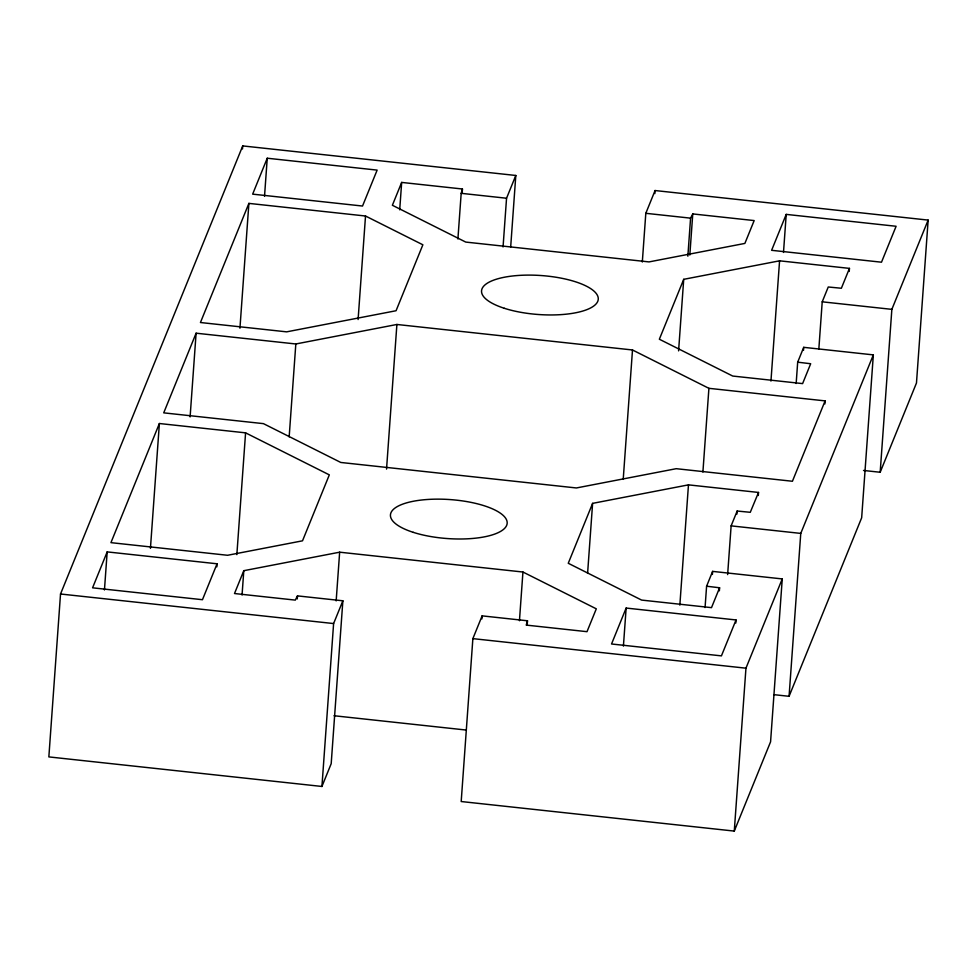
<?xml version="1.0" encoding="UTF-8"?>
<svg xmlns="http://www.w3.org/2000/svg" width="977" height="977" viewBox="0 0 977 977"><rect width="100%" height="100%" fill="white"/><g stroke="black" fill="none" stroke-linecap="round" stroke-linejoin="round"><path stroke-width="1.47" d="M510.678 247.022L515.807 175.469L242.723 145.915L60.525 594.004L48.85 756.906L321.934 786.461L331.191 763.696L342.866 600.794L297.484 595.885L295.298 600.11L234.504 593.527L243.798 570.69L339.654 552.188L522.939 572.021L596.3 608.83L587.006 631.679L526.224 625.097L527.495 620.786L482.125 615.864L472.868 638.628L461.193 801.531L734.277 831.085L770.572 741.824L782.247 578.921L712.612 571.386L706.591 586.212L705.064 607.535M104.454 589.961L107.177 551.895L217.065 563.79L216.845 566.843M150.434 548.366L159.385 423.517L245.581 432.848L329.322 474.871L302.516 540.818L227.568 555.278L110.938 542.65L159.385 423.517M190.1 416.923L196.108 333.194L295.823 343.977L396.894 324.474L632.498 349.974L708.911 388.321L825.101 400.888L824.881 403.941M242.504 148.956L242.723 145.915M239.939 328.223L248.891 203.387L365.52 216.015L422.87 244.787L396.064 310.735L286.652 331.85L200.444 322.52L248.891 203.387M236.849 554.643L245.581 432.848M264.523 196.279L267.246 158.225L377.134 170.108L362.528 206.037L252.652 194.142L267.246 158.225M242.052 595.042L243.798 570.69M289.168 436.853L295.823 343.977M297.264 598.938L297.484 595.885M321.934 786.461L333.609 623.558L342.866 600.794M336.161 600.904L339.654 552.188M358.095 319.54L365.52 216.015M399.703 209.823L401.669 182.418L462.451 189.001L462.243 192.042M386.538 469.107L396.894 324.474M457.908 238.986L461.181 193.324L462.451 189.001M503.057 246.949L506.55 198.233L515.807 175.469M481.905 618.917L482.125 615.864M519.446 620.737L522.939 572.021M527.177 625.353L527.495 620.786M587.592 573.401L592.612 503.363L688.467 484.861L758.518 492.445L758.299 495.486M623.216 479.377L632.498 349.974M642.316 262.019L645.809 213.304L655.066 190.539L928.15 220.094L916.475 382.996L880.179 472.257L863.521 470.462M654.846 193.593L655.066 190.539M623.411 646.127L626.147 608.06L736.035 619.955L735.815 623.008M678.588 350.877L683.717 279.324L779.573 260.822L849.453 268.382L849.233 271.423M687.857 256.206L690.58 218.152L692.766 213.926L754.171 220.57L744.877 243.42L649.021 261.909L465.748 242.076L392.375 205.268L401.669 182.418M689.823 255.034L692.766 213.926M679.845 605.142L688.467 484.861M702.903 472.05L708.911 388.321M712.404 574.427L712.612 571.386M719.365 590.829L719.585 587.775L706.591 586.212M727.633 574.586L731.126 525.87L737.159 511.032L750.275 512.302L758.518 492.445M736.939 514.073L737.159 511.032M734.277 831.085L745.952 668.183L782.247 578.921M770.951 381.091L779.573 260.822M783.493 252.445L786.216 214.39L896.104 226.273L881.498 262.202L771.61 250.307L786.216 214.39M796.157 383.485L797.684 362.174L803.717 347.336L873.34 354.883L861.665 517.773L789.074 696.308L773.943 694.659M803.497 350.389L803.717 347.336M789.074 696.308L800.761 533.405L873.34 354.883M818.836 349.021L822.219 301.82L828.252 286.994L841.368 288.252L849.453 268.382M880.179 472.257L891.854 309.355L928.15 220.094M107.177 551.895L92.571 587.824L202.459 599.707L217.065 563.79M196.108 333.194L163.721 412.856L263.436 423.639L340.79 462.463L576.393 487.963L676.231 468.691L792.42 481.258L825.101 400.888M592.612 503.363L568.26 563.277L641.62 600.086L711.5 607.645L719.585 587.775M683.717 279.324L659.353 339.227L732.713 376.047L802.606 383.607L810.678 363.737L797.684 362.174M626.147 608.06L611.541 643.99L721.429 655.872L736.035 619.955M461.181 193.324L506.55 198.233M645.809 213.304L690.58 218.152M822.219 301.82L891.854 309.355M731.126 525.87L800.761 533.405M60.525 594.004L333.609 623.558M472.868 638.628L745.952 668.183M334.036 715.738L465.809 730.002M413.186 532.318A58.522 19.54 4.1 0 0 506.672 525.333A58.522 19.54 4.1 0 0 426.509 499.552A58.522 19.54 4.1 0 0 413.186 532.318M504.291 308.28A58.522 19.54 4.1 0 0 597.765 301.295A58.522 19.54 4.1 0 0 517.615 275.514A58.522 19.54 4.1 0 0 504.291 308.28"/></g></svg>
